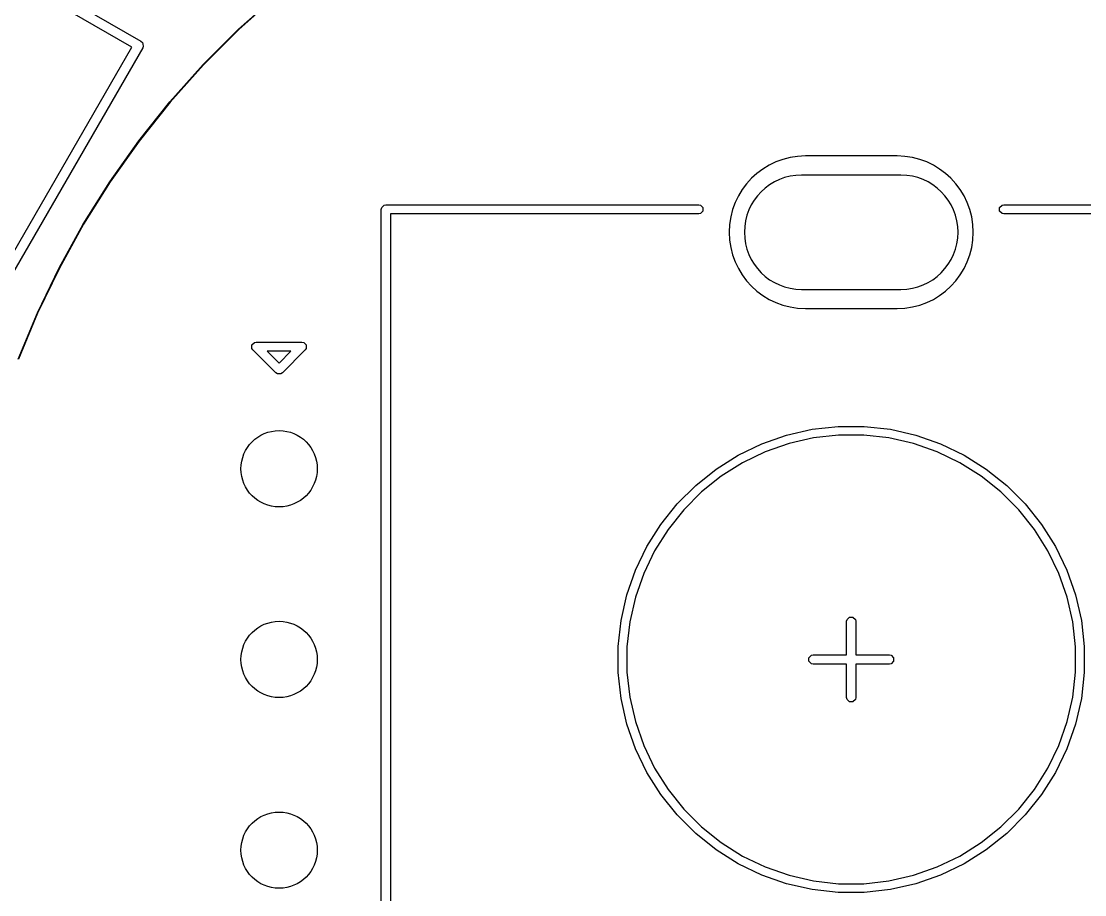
# Model space of a CAD drawing. Header units: inches. Extents: x 4.13 to 6.29, y -4.64 to -3.05.
# Drawn here: x 4.67 to 5.219, y -3.96 to -3.509 of the extents above; entities that cross this region are included whole.
import ezdxf

# ---------------------------------------------------------------- set-up
doc = ezdxf.new("R2010")
doc.units = ezdxf.units.IN
doc.header["$MEASUREMENT"] = 0
doc.layers.add('F.Silkscreen', color=41, linetype='CONTINUOUS', true_color=0xf2eda1)

msp = doc.modelspace()

# ---------------------------------------------------------------- linework, layer by layer
at = {"layer": 'F.Silkscreen', "linetype": 'CONTINUOUS'}
for p, q in [((4.56136, -3.4211), (4.73184, -3.51953)), ((4.72717, -3.52261), (4.56102, -3.42668)), ((4.78228, -3.51332), (4.80153, -3.49612)), ((4.80165, -3.49626), (4.78241, -3.51345)), ((4.76403, -3.53157), (4.78228, -3.51332)), ((4.78241, -3.51345), (4.76416, -3.5317)), ((4.63125, -3.68875), (4.72717, -3.52261)), ((4.73275, -3.52294), (4.63433, -3.69342)), ((4.73184, -3.51953), (4.73257, -3.52017)), ((4.73257, -3.52017), (4.7328, -3.52102)), ((4.73307, -3.52202), (4.73275, -3.52294)), ((4.7328, -3.52102), (4.73307, -3.52202)), ((4.74683, -3.55082), (4.76403, -3.53157)), ((4.76416, -3.5317), (4.74697, -3.55094)), ((4.73074, -3.571), (4.74683, -3.55082)), ((4.74697, -3.55094), (4.73088, -3.57111)), ((4.7158, -3.59205), (4.73074, -3.571)), ((4.73088, -3.57111), (4.71595, -3.59215)), ((5.12205, -3.57874), (5.0748, -3.57874)), ((5.12205, -3.57874), (5.0748, -3.57874)), ((5.12402, -3.58858), (5.07283, -3.58858)), ((4.70207, -3.61391), (4.7158, -3.59205)), ((4.71595, -3.59215), (4.70222, -3.614)), ((4.85591, -3.6063), (4.85609, -3.6054)), ((4.85609, -3.6054), (4.85736, -3.60412)), ((4.85736, -3.60412), (4.85827, -3.60394)), ((4.85827, -3.60394), (5.01969, -3.60394)), ((5.01969, -3.60394), (5.02059, -3.60412)), ((5.02059, -3.60412), (5.02187, -3.6054)), ((5.02187, -3.6054), (5.02187, -3.6072)), ((5.17498, -3.6054), (5.17626, -3.60412)), ((5.17498, -3.6072), (5.17498, -3.6054)), ((5.17626, -3.60412), (5.17717, -3.60394)), ((5.17717, -3.60394), (5.33858, -3.60394)), ((4.85591, -4.07087), (4.85591, -3.6063)), ((5.01969, -3.60866), (4.86063, -3.60866)), ((4.86063, -3.60866), (4.86063, -4.0685)), ((5.02059, -3.60848), (5.01969, -3.60866)), ((5.02187, -3.6072), (5.02059, -3.60848)), ((5.17626, -3.60848), (5.17498, -3.6072)), ((5.17717, -3.60866), (5.17626, -3.60848)), ((5.33622, -3.60866), (5.17717, -3.60866)), ((4.68958, -3.6365), (4.70207, -3.61391)), ((4.70222, -3.614), (4.68974, -3.63658)), ((4.67838, -3.65976), (4.68958, -3.6365)), ((4.68974, -3.63658), (4.67854, -3.65983)), ((5.07283, -3.64764), (5.12402, -3.64764)), ((4.6685, -3.68361), (4.67838, -3.65976)), ((4.67854, -3.65983), (4.66867, -3.68367)), ((5.0748, -3.65748), (5.12205, -3.65748)), ((5.0748, -3.65748), (5.12205, -3.65748)), ((4.78916, -3.67626), (4.79043, -3.67498)), ((4.78916, -3.67807), (4.78916, -3.67626)), ((4.79043, -3.67498), (4.79134, -3.6748)), ((4.79134, -3.6748), (4.81496, -3.6748)), ((4.81496, -3.6748), (4.81586, -3.67498)), ((4.81586, -3.67498), (4.81714, -3.67626)), ((4.81714, -3.67626), (4.81714, -3.67807)), ((4.78967, -3.67884), (4.78916, -3.67807)), ((4.80148, -3.69065), (4.78967, -3.67884)), ((4.79704, -3.67953), (4.80315, -3.68564)), ((4.80926, -3.67953), (4.79704, -3.67953)), ((4.80315, -3.68564), (4.80926, -3.67953)), ((4.81663, -3.67884), (4.80482, -3.69065)), ((4.81714, -3.67807), (4.81663, -3.67884)), ((4.80225, -3.69116), (4.80148, -3.69065)), ((4.80405, -3.69116), (4.80225, -3.69116)), ((4.80482, -3.69065), (4.80405, -3.69116)), ((5.06507, -3.72282), (5.07825, -3.71981)), ((5.07825, -3.71981), (5.09167, -3.7183)), ((5.09167, -3.7183), (5.10518, -3.7183)), ((5.10518, -3.7183), (5.11861, -3.71981)), ((5.11861, -3.71981), (5.13178, -3.72282)), ((5.05232, -3.72728), (5.06507, -3.72282)), ((5.07901, -3.72429), (5.06633, -3.72718)), ((5.09192, -3.72283), (5.07901, -3.72429)), ((5.10493, -3.72283), (5.09192, -3.72283)), ((5.11784, -3.72429), (5.10493, -3.72283)), ((5.13052, -3.72718), (5.11784, -3.72429)), ((5.13178, -3.72282), (5.14453, -3.72728)), ((5.04015, -3.73314), (5.05232, -3.72728)), ((5.05406, -3.73148), (5.04235, -3.73712)), ((5.06633, -3.72718), (5.05406, -3.73148)), ((5.14279, -3.73148), (5.13052, -3.72718)), ((5.1545, -3.73712), (5.14279, -3.73148)), ((5.14453, -3.72728), (5.1567, -3.73314)), ((5.02871, -3.74033), (5.04015, -3.73314)), ((5.04235, -3.73712), (5.03134, -3.74403)), ((5.16551, -3.74403), (5.1545, -3.73712)), ((5.1567, -3.73314), (5.16814, -3.74033)), ((5.01815, -3.74875), (5.02871, -3.74033)), ((5.16814, -3.74033), (5.1787, -3.74875)), ((5.03134, -3.74403), (5.02118, -3.75214)), ((5.17568, -3.75214), (5.16551, -3.74403)), ((5.0086, -3.75831), (5.01815, -3.74875)), ((5.02118, -3.75214), (5.01198, -3.76133)), ((5.18487, -3.76133), (5.17568, -3.75214)), ((5.1787, -3.74875), (5.18825, -3.75831)), ((5.00017, -3.76887), (5.0086, -3.75831)), ((5.18825, -3.75831), (5.19668, -3.76887)), ((5.01198, -3.76133), (5.00388, -3.7715)), ((5.19297, -3.7715), (5.18487, -3.76133)), ((4.99298, -3.78031), (5.00017, -3.76887)), ((5.19668, -3.76887), (5.20387, -3.78031)), ((5.00388, -3.7715), (4.99696, -3.7825)), ((5.19989, -3.7825), (5.19297, -3.7715)), ((4.98712, -3.79248), (4.99298, -3.78031)), ((5.20387, -3.78031), (5.20973, -3.79248)), ((4.99696, -3.7825), (4.99132, -3.79422)), ((5.20553, -3.79422), (5.19989, -3.7825)), ((4.98266, -3.80523), (4.98712, -3.79248)), ((5.20973, -3.79248), (5.21419, -3.80523)), ((4.99132, -3.79422), (4.98703, -3.80649)), ((5.20982, -3.80649), (5.20553, -3.79422)), ((4.97965, -3.8184), (4.98266, -3.80523)), ((4.98703, -3.80649), (4.98413, -3.81916)), ((5.21272, -3.81916), (5.20982, -3.80649)), ((5.21419, -3.80523), (5.2172, -3.8184)), ((4.97814, -3.83183), (4.97965, -3.8184)), ((4.98413, -3.81916), (4.98268, -3.83208)), ((5.09606, -3.8189), (5.09624, -3.81799)), ((5.09606, -3.83622), (5.09606, -3.8189)), ((5.09624, -3.81799), (5.09752, -3.81672)), ((5.09752, -3.81672), (5.09933, -3.81672)), ((5.09933, -3.81672), (5.10061, -3.81799)), ((5.10061, -3.81799), (5.10079, -3.8189)), ((5.10079, -3.8189), (5.10079, -3.83622)), ((5.21417, -3.83208), (5.21272, -3.81916)), ((5.2172, -3.8184), (5.21871, -3.83183)), ((4.97814, -3.83208), (4.97814, -3.83183)), ((4.97814, -3.84534), (4.97814, -3.83208)), ((4.98268, -3.83208), (4.98268, -3.84508)), ((5.07656, -3.83768), (5.07784, -3.8364)), ((5.07784, -3.8364), (5.07874, -3.83622)), ((5.07874, -3.83622), (5.09606, -3.83622)), ((5.10079, -3.83622), (5.11811, -3.83622)), ((5.11811, -3.83622), (5.11901, -3.8364)), ((5.11901, -3.8364), (5.12029, -3.83768)), ((5.21417, -3.84508), (5.21417, -3.83208)), ((5.21871, -3.83183), (5.21871, -3.84534)), ((5.07656, -3.83949), (5.07656, -3.83768)), ((5.07784, -3.84077), (5.07656, -3.83949)), ((5.07874, -3.84094), (5.07784, -3.84077)), ((5.09606, -3.84094), (5.07874, -3.84094)), ((5.09606, -3.85827), (5.09606, -3.84094)), ((5.11811, -3.84094), (5.10079, -3.84094)), ((5.10079, -3.84094), (5.10079, -3.85827)), ((5.11901, -3.84077), (5.11811, -3.84094)), ((5.12029, -3.83949), (5.11901, -3.84077)), ((5.12029, -3.83768), (5.12029, -3.83949)), ((4.97965, -3.85876), (4.97814, -3.84534)), ((4.98268, -3.84508), (4.98413, -3.858)), ((5.21272, -3.858), (5.21417, -3.84508)), ((5.21871, -3.84534), (5.2172, -3.85876)), ((4.98413, -3.858), (4.98703, -3.87068)), ((5.09624, -3.85917), (5.09606, -3.85827)), ((5.10079, -3.85827), (5.10061, -3.85917)), ((5.20982, -3.87068), (5.21272, -3.858)), ((4.98266, -3.87193), (4.97965, -3.85876)), ((5.09752, -3.86045), (5.09624, -3.85917)), ((5.09933, -3.86045), (5.09752, -3.86045)), ((5.10061, -3.85917), (5.09933, -3.86045)), ((5.2172, -3.85876), (5.21419, -3.87193)), ((4.98712, -3.88469), (4.98266, -3.87193)), ((4.98703, -3.87068), (4.99132, -3.88295)), ((5.20553, -3.88295), (5.20982, -3.87068)), ((5.21419, -3.87193), (5.20973, -3.88469)), ((4.99298, -3.89686), (4.98712, -3.88469)), ((4.99132, -3.88295), (4.99696, -3.89466)), ((5.19989, -3.89466), (5.20553, -3.88295)), ((5.20973, -3.88469), (5.20387, -3.89686)), ((4.99696, -3.89466), (5.00388, -3.90567)), ((5.19297, -3.90567), (5.19989, -3.89466)), ((5.00017, -3.9083), (4.99298, -3.89686)), ((5.20387, -3.89686), (5.19668, -3.9083)), ((5.00388, -3.90567), (5.01198, -3.91583)), ((5.18487, -3.91583), (5.19297, -3.90567)), ((5.0086, -3.91886), (5.00017, -3.9083)), ((5.19668, -3.9083), (5.18825, -3.91886)), ((5.01198, -3.91583), (5.02118, -3.92503)), ((5.17568, -3.92503), (5.18487, -3.91583)), ((5.01815, -3.92841), (5.0086, -3.91886)), ((5.18825, -3.91886), (5.1787, -3.92841)), ((5.02871, -3.93684), (5.01815, -3.92841)), ((5.02118, -3.92503), (5.03134, -3.93313)), ((5.16551, -3.93313), (5.17568, -3.92503)), ((5.1787, -3.92841), (5.16814, -3.93684)), ((5.03134, -3.93313), (5.04235, -3.94005)), ((5.1545, -3.94005), (5.16551, -3.93313)), ((5.04015, -3.94402), (5.02871, -3.93684)), ((5.04235, -3.94005), (5.05406, -3.94569)), ((5.14279, -3.94569), (5.1545, -3.94005)), ((5.16814, -3.93684), (5.1567, -3.94402)), ((5.05232, -3.94988), (5.04015, -3.94402)), ((5.05406, -3.94569), (5.06633, -3.94998)), ((5.13052, -3.94998), (5.14279, -3.94569)), ((5.1567, -3.94402), (5.14453, -3.94988)), ((5.06507, -3.95435), (5.05232, -3.94988)), ((5.06633, -3.94998), (5.07901, -3.95288)), ((5.11784, -3.95288), (5.13052, -3.94998)), ((5.14453, -3.94988), (5.13178, -3.95435)), ((5.07825, -3.95735), (5.06507, -3.95435)), ((5.07901, -3.95288), (5.09192, -3.95433)), ((5.09192, -3.95433), (5.10493, -3.95433)), ((5.10493, -3.95433), (5.11784, -3.95288)), ((5.13178, -3.95435), (5.11861, -3.95735)), ((5.09167, -3.95887), (5.07825, -3.95735)), ((5.10518, -3.95887), (5.09167, -3.95887)), ((5.11861, -3.95735), (5.10518, -3.95887))]:
    msp.add_line(p, q, dxfattribs=at)
at = {"layer": 'F.Silkscreen'}
for centre in [(4.80315, -3.74016), (4.80315, -3.74016), (4.80315, -3.74016), (4.80315, -3.83858), (4.80315, -3.83858), (4.80315, -3.83858), (4.80315, -3.93701), (4.80315, -3.93701), (4.80315, -3.93701)]:
    msp.add_circle(centre, 0.01969, dxfattribs=at)
for centre, radius, start, end in [((5.0748, -3.61811), 0.03937, 90, 270), ((5.0748, -3.61811), 0.03937, 90, 270), ((5.12205, -3.61811), 0.03937, -90, 90), ((5.12205, -3.61811), 0.03937, -90, 90), ((5.07283, -3.61811), 0.02953, 90, 270), ((5.12402, -3.61811), 0.02953, -90, 90)]:
    msp.add_arc(centre, radius, start, end, dxfattribs=at)

doc.saveas('drawing.dxf')
